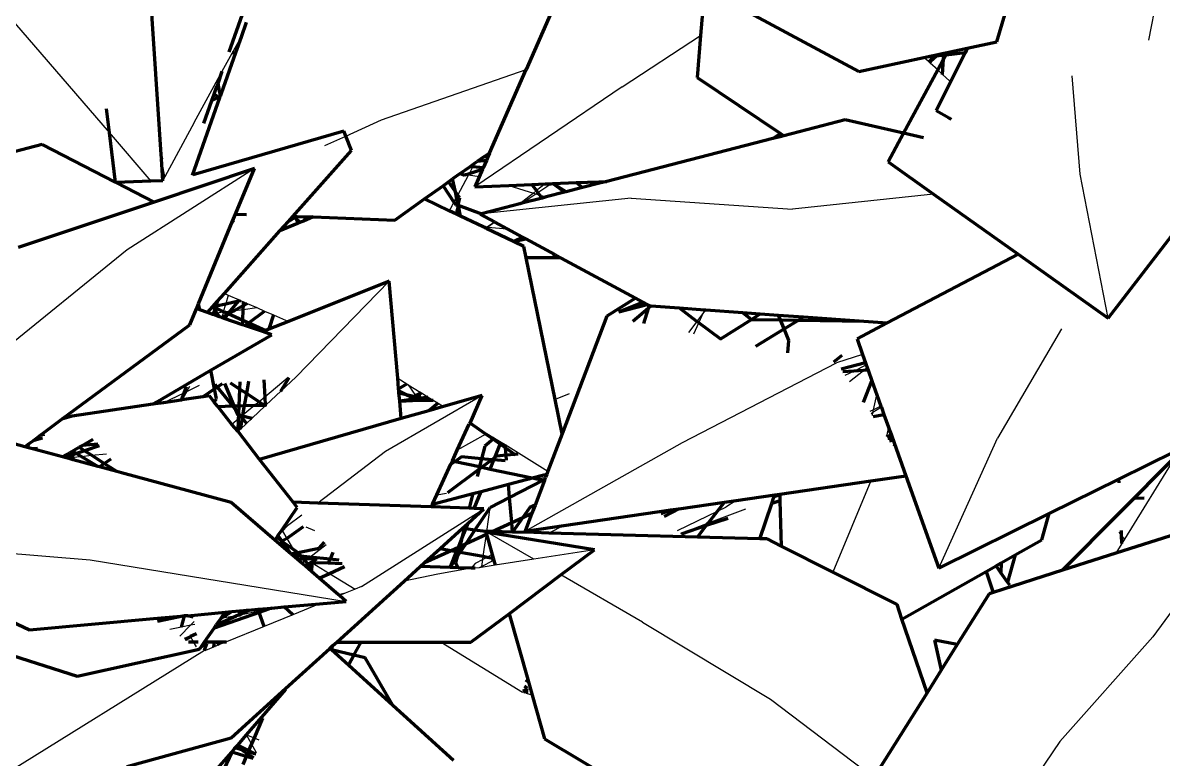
# Model space of a CAD drawing. Header units: millimetres. Extents: x 4307 to 31003, y 2809 to 20009.
# Drawn here: x 7427.5 to 7491.4, y 8134.5 to 8175.8 of the extents above; entities that cross this region are included whole.
import ezdxf

# ---------------------------------------------------------------- set-up
doc = ezdxf.new("R2010")
doc.units = ezdxf.units.MM
doc.layers.add('ProfileEdges', color=7, linetype='Continuous')

msp = doc.modelspace()

# ---------------------------------------------------------------- linework, layer by layer
for p, q in [((7490.594, 8174.83), (7491.427, 8179.24)), ((7427.013, 8175.791), (7432.306, 8169.653)), ((7439.212, 8174.104), (7439.701, 8174.995)), ((7461.069, 8172.21), (7465.463, 8175.087)), ((7438.653, 8173.084), (7439.212, 8174.104)), ((7478.215, 8173.646), (7477.981, 8173.859)), ((7478.382, 8173.843), (7478.215, 8173.646)), ((7478.286, 8173.581), (7478.215, 8173.646)), ((7478.337, 8173.534), (7478.286, 8173.581)), ((7478.352, 8173.64), (7478.337, 8173.534)), ((7478.75, 8173.158), (7478.337, 8173.534)), ((7478.382, 8173.843), (7478.352, 8173.64)), ((7478.488, 8173.968), (7478.382, 8173.843)), ((7478.397, 8173.948), (7478.382, 8173.843)), ((7437.074, 8170.206), (7438.653, 8173.084)), ((7447.571, 8170.363), (7455.682, 8173.175)), ((7479.028, 8172.904), (7478.75, 8173.158)), ((7479.421, 8172.545), (7479.028, 8172.904)), ((7486.729, 8167.321), (7486.289, 8172.827)), ((7438.494, 8171.992), (7438.354, 8172.242)), ((7461.069, 8172.21), (7452.81, 8166.608)), ((7438.582, 8171.834), (7438.494, 8171.992)), ((7437.074, 8170.206), (7435.432, 8167.161)), ((7445.577, 8169.456), (7447.571, 8170.363)), ((7432.306, 8169.653), (7434.653, 8166.931)), ((7444.4, 8168.921), (7445.577, 8169.456)), ((7440.459, 8167.639), (7433.325, 8163.079)), ((7435.432, 8167.161), (7435.237, 8168.178)), ((7452.502, 8167.353), (7452.701, 8167.722)), ((7452.701, 8167.722), (7452.825, 8167.952)), ((7435.432, 8167.161), (7435.316, 8166.947)), ((7451.851, 8166.146), (7452.455, 8167.266)), ((7452.455, 8167.266), (7452.308, 8167.291)), ((7452.455, 8167.266), (7452.502, 8167.353)), ((7453.053, 8167.163), (7452.455, 8167.266)), ((7488.298, 8159.25), (7486.729, 8167.321)), ((7454.705, 8166.686), (7456.096, 8166.259)), ((7456.268, 8166.395), (7456.096, 8166.259)), ((7456.744, 8166.77), (7456.268, 8166.395)), ((7456.343, 8166.295), (7457.066, 8166.784)), ((7451.515, 8165.523), (7451.636, 8165.746)), ((7451.636, 8165.746), (7451.784, 8166.021)), ((7451.784, 8166.021), (7451.851, 8166.146)), ((7461.574, 8165.978), (7453.174, 8165.104)), ((7455.499, 8165.787), (7455.322, 8165.657)), ((7455.447, 8165.689), (7456.229, 8166.218)), ((7456.096, 8166.259), (7455.499, 8165.787)), ((7456.096, 8166.259), (7456.229, 8166.218)), ((7456.229, 8166.218), (7456.343, 8166.295)), ((7456.229, 8166.218), (7456.452, 8166.15)), ((7456.452, 8166.15), (7456.81, 8166.04)), ((7461.574, 8165.978), (7470.617, 8165.351)), ((7478.512, 8166.202), (7470.617, 8165.351)), ((7451.515, 8165.523), (7451.368, 8165.272)), ((7442.861, 8164.547), (7442.706, 8164.874)), ((7453.462, 8164.346), (7453.907, 8164.647)), ((7453.931, 8164.634), (7453.533, 8164.341)), ((7453.275, 8164.361), (7453.462, 8164.346)), ((7453.397, 8164.302), (7453.462, 8164.346)), ((7453.533, 8164.341), (7453.448, 8164.278)), ((7453.462, 8164.346), (7453.533, 8164.341)), ((7453.533, 8164.341), (7454.628, 8164.257)), ((7433.325, 8163.079), (7426.003, 8157.146)), ((7448.003, 8161.314), (7442.786, 8155.953)), ((7438.768, 8160.632), (7438.986, 8160.537)), ((7438.723, 8159.602), (7438.852, 8160.06)), ((7438.986, 8160.537), (7438.852, 8160.06)), ((7438.986, 8160.537), (7439.601, 8160.269)), ((7439.601, 8160.269), (7439.672, 8160.238)), ((7439.672, 8160.238), (7439.845, 8160.162)), ((7439.845, 8160.162), (7440.05, 8160.073)), ((7440.05, 8160.073), (7440.587, 8159.838)), ((7437.972, 8159.507), (7438.155, 8159.53)), ((7438.155, 8159.53), (7438.27, 8159.545)), ((7438.27, 8159.545), (7438.343, 8159.554)), ((7438.343, 8159.554), (7438.723, 8159.602)), ((7438.723, 8159.602), (7438.632, 8159.28)), ((7438.771, 8159.608), (7439.101, 8159.65)), ((7439.101, 8159.65), (7439.35, 8159.681)), ((7439.35, 8159.681), (7439.827, 8159.742)), ((7439.827, 8159.742), (7440.587, 8159.838)), ((7440.587, 8159.838), (7441.021, 8159.649)), ((7441.021, 8159.649), (7441.514, 8159.434)), ((7441.514, 8159.434), (7442.362, 8159.063)), ((7465.633, 8159.559), (7465.258, 8159.068)), ((7465.364, 8158.989), (7465.633, 8159.559)), ((7465.633, 8159.559), (7465.706, 8159.714)), ((7465.749, 8159.711), (7465.633, 8159.559)), ((7465.258, 8159.068), (7464.777, 8158.437)), ((7465.075, 8158.376), (7465.364, 8158.989)), ((7485.688, 8158.656), (7482.095, 8152.523)), ((7474.544, 8157.206), (7473.086, 8156.753)), ((7464.444, 8152.288), (7473.086, 8156.753)), ((7473.568, 8156.044), (7474.049, 8156.281)), ((7473.806, 8155.692), (7474.596, 8156.322)), ((7474.049, 8156.281), (7474.75, 8156.628)), ((7474.596, 8156.322), (7474.801, 8156.485)), ((7442.342, 8155.913), (7441.035, 8154.826)), ((7442.786, 8155.953), (7441.933, 8155.151)), ((7448.483, 8155.882), (7448.998, 8155.563)), ((7448.998, 8155.563), (7449.078, 8155.513)), ((7449.078, 8155.513), (7449.486, 8154.916)), ((7449.078, 8155.513), (7449.75, 8155.099)), ((7436.492, 8155.053), (7435.356, 8154.511)), ((7436.646, 8155.127), (7436.383, 8154.662)), ((7436.646, 8155.127), (7436.492, 8155.053)), ((7437.359, 8155.467), (7436.646, 8155.127)), ((7436.811, 8155.418), (7436.646, 8155.127)), ((7441.933, 8155.151), (7441.115, 8154.381)), ((7453.224, 8154.92), (7447.796, 8151.771)), ((7449.486, 8154.916), (7449.603, 8154.743)), ((7449.75, 8155.099), (7449.822, 8155.054)), ((7449.822, 8155.054), (7450.189, 8154.827)), ((7458.09, 8155.006), (7457.307, 8154.692)), ((7475.159, 8154.115), (7475.349, 8154.946)), ((7440.478, 8154.363), (7439.808, 8153.805)), ((7441.064, 8154.334), (7440.333, 8153.646)), ((7440.716, 8154.561), (7440.478, 8154.363)), ((7441.035, 8154.826), (7440.716, 8154.561)), ((7441.115, 8154.381), (7441.064, 8154.334)), ((7449.603, 8154.743), (7449.661, 8154.659)), ((7450.189, 8154.827), (7450.471, 8154.653)), ((7450.471, 8154.653), (7450.755, 8154.477)), ((7450.755, 8154.477), (7451.05, 8154.295)), ((7475.594, 8154.259), (7475.123, 8153.957)), ((7475.571, 8154.322), (7475.159, 8154.115)), ((7439.567, 8153.605), (7439.191, 8153.292)), ((7439.709, 8153.722), (7439.567, 8153.605)), ((7439.763, 8153.768), (7439.709, 8153.722)), ((7440.333, 8153.646), (7440.012, 8153.344)), ((7475.159, 8154.115), (7474.947, 8154.008)), ((7475.123, 8153.957), (7475.025, 8153.894)), ((7475.088, 8153.801), (7475.123, 8153.957)), ((7475.123, 8153.957), (7475.159, 8154.115)), ((7439.672, 8153.024), (7439.537, 8152.897)), ((7440.012, 8153.344), (7439.672, 8153.024)), ((7452.522, 8153.385), (7452.552, 8153.367)), ((7452.552, 8153.367), (7453.487, 8152.789)), ((7475.992, 8153.141), (7475.874, 8152.642)), ((7475.874, 8152.642), (7476.031, 8153.032)), ((7439.537, 8152.897), (7439.516, 8152.878)), ((7453.424, 8152.753), (7451.822, 8151.855)), ((7453.487, 8152.789), (7453.424, 8152.753)), ((7453.487, 8152.789), (7453.907, 8152.529)), ((7453.907, 8152.529), (7454.278, 8152.3)), ((7454.278, 8152.3), (7454.505, 8152.16)), ((7475.945, 8152.536), (7476.073, 8152.56)), ((7476.073, 8152.56), (7476.191, 8152.583)), ((7478.806, 8145.24), (7482.095, 8152.523)), ((7430.133, 8151.718), (7430.126, 8151.536)), ((7431.322, 8151.563), (7432.153, 8151.649)), ((7447.796, 8151.771), (7443.998, 8148.885)), ((7454.505, 8152.16), (7456.906, 8150.676)), ((7455.631, 8147.314), (7464.444, 8152.288)), ((7476.304, 8152.264), (7476.258, 8152.074)), ((7429.898, 8151.415), (7430.123, 8151.438)), ((7430.123, 8151.438), (7430.12, 8151.355)), ((7430.126, 8151.536), (7430.123, 8151.438)), ((7430.123, 8151.438), (7430.253, 8151.452)), ((7430.253, 8151.452), (7430.738, 8151.502)), ((7430.738, 8151.502), (7431.322, 8151.563)), ((7492.075, 8151.503), (7489.229, 8146.864)), ((7433.006, 8150.574), (7433.05, 8150.663)), ((7455.851, 8150.237), (7456.181, 8150.265)), ((7456.181, 8150.265), (7456.769, 8150.315)), ((7475.008, 8150.123), (7472.871, 8145.017)), ((7450.672, 8149.338), (7451.215, 8149.433)), ((7469.901, 8149.285), (7469.556, 8149.153)), ((7446.448, 8144.2), (7453.319, 8148.566)), ((7453.474, 8147.299), (7453.666, 8148.64)), ((7467.973, 8148.55), (7465.88, 8147.752)), ((7466.404, 8148.43), (7466.881, 8148.662)), ((7467.449, 8149.027), (7466.881, 8148.662)), ((7443.104, 8148.206), (7442.312, 8147.604)), ((7464.172, 8147.342), (7466.404, 8148.43)), ((7495.626, 8147.967), (7490.805, 8141.38)), ((7441.773, 8147.061), (7442.021, 8147.306)), ((7441.984, 8147.367), (7442.021, 8147.306)), ((7442.021, 8147.306), (7442.312, 8147.604)), ((7442.021, 8147.306), (7442.272, 8146.893)), ((7443.332, 8147.553), (7443.819, 8147.35)), ((7456.117, 8145.734), (7453.513, 8147.244)), ((7456.533, 8147.445), (7456.117, 8147.227)), ((7457.804, 8147.629), (7456.951, 8147.205)), ((7465.88, 8147.752), (7464.341, 8147.165)), ((7489.058, 8147.092), (7488.931, 8147.262)), ((7417.037, 8146.873), (7431.25, 8145.711)), ((7442.272, 8146.893), (7442.632, 8146.301)), ((7443.559, 8145.858), (7444.471, 8146.568)), ((7453.277, 8145.9), (7453.462, 8147.141)), ((7489.08, 8146.623), (7488.743, 8146.072)), ((7489.229, 8146.864), (7489.058, 8147.092)), ((7489.229, 8146.864), (7489.08, 8146.623)), ((7442.632, 8146.301), (7442.758, 8146.094)), ((7442.758, 8146.094), (7442.855, 8145.934)), ((7442.855, 8145.934), (7442.98, 8145.728)), ((7453.251, 8145.724), (7453.277, 8145.9)), ((7453.785, 8146.004), (7453.506, 8145.858)), ((7459.508, 8146.257), (7456.117, 8145.734)), ((7431.25, 8145.711), (7445.595, 8143.377)), ((7442.98, 8145.728), (7443.112, 8145.511)), ((7443.112, 8145.511), (7443.281, 8145.642)), ((7443.281, 8145.642), (7443.414, 8145.745)), ((7443.414, 8145.745), (7443.559, 8145.858)), ((7443.684, 8145.538), (7444.66, 8144.938)), ((7452.817, 8145.496), (7452.603, 8145.235)), ((7453.251, 8145.724), (7452.817, 8145.496)), ((7453.045, 8145.26), (7452.829, 8145.227)), ((7453.956, 8145.401), (7453.045, 8145.26)), ((7453.193, 8145.334), (7453.045, 8145.26)), ((7453.193, 8145.334), (7453.251, 8145.724)), ((7453.782, 8145.627), (7453.193, 8145.334)), ((7453.506, 8145.858), (7453.251, 8145.724)), ((7453.878, 8145.675), (7453.782, 8145.627)), ((7456.117, 8145.734), (7453.956, 8145.401)), ((7444.66, 8144.938), (7446.095, 8144.056)), ((7450.739, 8144.905), (7448.844, 8144.512)), ((7452.603, 8145.235), (7450.739, 8144.905)), ((7462.201, 8142.205), (7457.633, 8144.855)), ((7446.095, 8144.056), (7445.538, 8143.828)), ((7446.448, 8144.2), (7446.095, 8144.056)), ((7445.538, 8143.828), (7445.162, 8143.75)), ((7445.538, 8143.828), (7445.222, 8143.698)), ((7439.619, 8142.646), (7439.862, 8142.862)), ((7440.701, 8142.826), (7439.919, 8142.664)), ((7441.242, 8142.938), (7440.701, 8142.826)), ((7444.109, 8143.244), (7442.604, 8142.628)), ((7436.875, 8142.034), (7437.075, 8142.239)), ((7437.107, 8142.082), (7436.875, 8142.034)), ((7439.438, 8142.564), (7438.568, 8142.421)), ((7439.919, 8142.664), (7439.624, 8142.603)), ((7442.604, 8142.628), (7440.996, 8141.971)), ((7462.201, 8142.205), (7469.377, 8137.891)), ((7436.367, 8141.928), (7435.712, 8141.793)), ((7436.28, 8141.424), (7436.875, 8142.034)), ((7436.875, 8142.034), (7436.367, 8141.928)), ((7440.996, 8141.971), (7438.884, 8141.108)), ((7437.041, 8141.111), (7436.87, 8141.413)), ((7437.205, 8140.823), (7437.041, 8141.111)), ((7437.384, 8140.706), (7437.782, 8141.02)), ((7438.165, 8140.814), (7437.713, 8140.629)), ((7437.782, 8141.02), (7437.883, 8141.109)), ((7438.504, 8140.953), (7438.165, 8140.814)), ((7438.884, 8141.108), (7438.504, 8140.953)), ((7450.925, 8141.087), (7455.474, 8138.292)), ((7485.595, 8135.516), (7490.805, 8141.38)), ((7425.97, 8133.391), (7437.65, 8140.631)), ((7437.306, 8140.643), (7437.283, 8140.684)), ((7437.355, 8140.642), (7437.384, 8140.706)), ((7437.65, 8140.631), (7437.713, 8140.629)), ((7455.644, 8138.256), (7455.474, 8138.292)), ((7455.697, 8138.219), (7455.644, 8138.256)), ((7456.026, 8138.112), (7455.697, 8138.219)), ((7469.377, 8137.891), (7475.18, 8133.501)), ((7440.012, 8135.893), (7440.433, 8135.727)), ((7440.29, 8135.391), (7440.012, 8135.893)), ((7440.433, 8135.727), (7440.697, 8135.622)), ((7439.345, 8135.122), (7439.842, 8134.975)), ((7440.572, 8134.881), (7440.29, 8135.391)), ((7485.595, 8135.516), (7480.952, 8128.672)), ((7439.842, 8134.975), (7440.083, 8134.904)), ((7440.083, 8134.904), (7440.513, 8134.777))]:
    msp.add_line(p, q)
at = {"layer": 'ProfileEdges', "lineweight": 211}
for p, q in [((7435.221, 8168.414), (7434.48, 8179.589)), ((7482.074, 8174.737), (7483.305, 8178.906)), ((7439.042, 8174.183), (7440.364, 8177.912)), ((7457.625, 8177.62), (7455.682, 8173.175)), ((7465.676, 8177.721), (7465.463, 8175.087)), ((7465.676, 8177.721), (7474.338, 8173.077)), ((7439.99, 8175.81), (7439.701, 8174.995)), ((7439.701, 8174.995), (7439.391, 8174.119)), ((7465.463, 8175.087), (7465.273, 8172.731)), ((7480.412, 8174.381), (7482.074, 8174.737)), ((7439.391, 8174.119), (7438.582, 8171.834)), ((7439.391, 8174.119), (7439.212, 8174.104)), ((7478.488, 8173.968), (7479.098, 8174.099)), ((7480.282, 8174.119), (7478.663, 8170.877)), ((7479.091, 8173.98), (7479.098, 8174.099)), ((7479.098, 8174.099), (7479.276, 8174.137)), ((7479.276, 8174.137), (7479.198, 8173.993)), ((7480.282, 8174.119), (7479.198, 8173.993)), ((7479.276, 8174.137), (7480.412, 8174.381)), ((7480.412, 8174.381), (7480.282, 8174.119)), ((7474.338, 8173.077), (7477.981, 8173.859)), ((7477.981, 8173.859), (7478.397, 8173.948)), ((7478.352, 8173.64), (7478.286, 8173.581)), ((7478.68, 8173.932), (7478.352, 8173.64)), ((7478.397, 8173.948), (7478.488, 8173.968)), ((7479.091, 8173.98), (7478.68, 8173.932)), ((7479.079, 8173.77), (7478.75, 8173.158)), ((7479.028, 8172.904), (7479.079, 8173.77)), ((7479.198, 8173.993), (7479.079, 8173.77)), ((7479.079, 8173.77), (7479.091, 8173.98)), ((7479.198, 8173.993), (7479.091, 8173.98)), ((7438.413, 8172.406), (7438.653, 8173.084)), ((7453.633, 8168.49), (7455.682, 8173.175)), ((7478.75, 8173.158), (7476.842, 8169.61)), ((7438.2, 8171.805), (7438.354, 8172.242)), ((7438.354, 8172.242), (7438.413, 8172.406)), ((7438.494, 8171.992), (7438.413, 8172.406)), ((7465.273, 8172.731), (7469.933, 8169.59)), ((7438.499, 8171.601), (7436.959, 8167.252)), ((7438.07, 8171.439), (7438.2, 8171.805)), ((7438.446, 8171.637), (7438.07, 8171.439)), ((7438.446, 8171.637), (7438.2, 8171.805)), ((7438.527, 8171.679), (7438.446, 8171.637)), ((7438.499, 8171.601), (7438.446, 8171.637)), ((7438.545, 8171.731), (7438.494, 8171.992)), ((7438.527, 8171.679), (7438.499, 8171.601)), ((7438.545, 8171.731), (7438.527, 8171.679)), ((7438.582, 8171.834), (7438.545, 8171.731)), ((7432.143, 8170.992), (7432.306, 8169.653)), ((7437.62, 8170.171), (7438.07, 8171.439)), ((7478.663, 8170.877), (7479.399, 8170.467)), ((7473.57, 8170.355), (7470.126, 8169.469)), ((7476.842, 8169.61), (7473.57, 8170.355)), ((7479.399, 8170.467), (7479.336, 8170.373)), ((7479.399, 8170.467), (7479.508, 8170.405)), ((7432.306, 8169.653), (7432.643, 8166.878)), ((7445.47, 8169.73), (7437.021, 8167.275)), ((7445.577, 8169.456), (7445.47, 8169.73)), ((7469.505, 8169.308), (7469.933, 8169.59)), ((7469.917, 8169.415), (7469.933, 8169.59)), ((7469.933, 8169.59), (7470.126, 8169.469)), ((7476.842, 8169.61), (7475.978, 8168.002)), ((7477.964, 8169.354), (7476.842, 8169.61)), ((7428.551, 8168.98), (7425.17, 8168.104)), ((7432.643, 8166.878), (7428.551, 8168.98)), ((7445.89, 8168.652), (7445.577, 8169.456)), ((7469.505, 8169.308), (7460.201, 8166.913)), ((7469.917, 8169.415), (7469.505, 8169.308)), ((7470.126, 8169.469), (7469.917, 8169.415)), ((7435.254, 8168.222), (7435.221, 8168.414)), ((7442.604, 8164.952), (7445.89, 8168.652)), ((7453.297, 8168.272), (7453.252, 8168.257)), ((7453.633, 8168.49), (7453.297, 8168.272)), ((7453.577, 8168.362), (7453.297, 8168.272)), ((7453.577, 8168.362), (7453.459, 8168.091)), ((7453.633, 8168.49), (7453.577, 8168.362)), ((7440.459, 8167.639), (7434.826, 8165.757)), ((7435.254, 8168.222), (7435.237, 8168.178)), ((7435.316, 8166.947), (7435.237, 8168.178)), ((7439.401, 8165.085), (7440.459, 8167.639)), ((7451.979, 8167.347), (7452.525, 8167.738)), ((7452.525, 8167.738), (7452.825, 8167.952)), ((7452.701, 8167.722), (7452.525, 8167.738)), ((7453.275, 8167.672), (7452.701, 8167.722)), ((7452.825, 8167.952), (7452.941, 8168.035)), ((7453.252, 8168.257), (7452.941, 8168.035)), ((7453.459, 8168.091), (7452.941, 8168.035)), ((7453.275, 8167.672), (7453.239, 8167.59)), ((7453.459, 8168.091), (7453.275, 8167.672)), ((7475.978, 8168.002), (7478.512, 8166.202)), ((7451.33, 8166.884), (7451.563, 8167.051)), ((7451.979, 8167.347), (7451.563, 8167.051)), ((7451.716, 8166.336), (7451.563, 8167.051)), ((7451.979, 8167.347), (7452.221, 8167.263)), ((7452.221, 8167.263), (7452.308, 8167.291)), ((7452.308, 8167.291), (7452.502, 8167.353)), ((7452.502, 8167.353), (7453.239, 8167.59)), ((7453.053, 8167.163), (7452.81, 8166.608)), ((7453.239, 8167.59), (7453.053, 8167.163)), ((7432.713, 8166.842), (7432.643, 8166.878)), ((7434.653, 8166.931), (7432.713, 8166.842)), ((7434.826, 8165.757), (7432.713, 8166.842)), ((7435.316, 8166.947), (7434.653, 8166.931)), ((7449.993, 8165.929), (7451.026, 8166.667)), ((7451.026, 8166.667), (7451.33, 8166.884)), ((7451.026, 8166.667), (7451.636, 8165.746)), ((7451.716, 8166.336), (7451.33, 8166.884)), ((7452.81, 8166.608), (7454.705, 8166.686)), ((7454.705, 8166.686), (7456.009, 8166.74)), ((7456.009, 8166.74), (7456.744, 8166.77)), ((7456.268, 8166.395), (7456.009, 8166.74)), ((7456.343, 8166.295), (7456.268, 8166.395)), ((7456.744, 8166.77), (7457.066, 8166.784)), ((7457.066, 8166.784), (7457.187, 8166.789)), ((7457.187, 8166.789), (7458.479, 8166.842)), ((7457.928, 8166.328), (7457.187, 8166.789)), ((7457.838, 8166.305), (7457.187, 8166.789)), ((7458.839, 8166.562), (7457.928, 8166.328)), ((7458.479, 8166.842), (7459.754, 8166.895)), ((7458.479, 8166.842), (7458.839, 8166.562)), ((7459.801, 8166.81), (7458.839, 8166.562)), ((7459.754, 8166.895), (7460.201, 8166.913)), ((7459.754, 8166.895), (7459.801, 8166.81)), ((7460.201, 8166.913), (7459.801, 8166.81)), ((7434.826, 8165.757), (7427.205, 8163.211)), ((7448.33, 8164.741), (7449.993, 8165.929)), ((7451.368, 8165.272), (7449.993, 8165.929)), ((7451.636, 8165.746), (7451.738, 8165.592)), ((7451.851, 8166.146), (7451.716, 8166.336)), ((7451.784, 8166.021), (7451.716, 8166.336)), ((7451.878, 8165.585), (7451.784, 8166.021)), ((7451.96, 8165.991), (7451.851, 8166.146)), ((7451.878, 8165.585), (7451.96, 8165.991)), ((7456.579, 8165.981), (7455.447, 8165.689)), ((7456.452, 8166.15), (7456.343, 8166.295)), ((7456.579, 8165.981), (7456.452, 8166.15)), ((7456.81, 8166.04), (7456.579, 8165.981)), ((7457.838, 8166.305), (7456.81, 8166.04)), ((7457.928, 8166.328), (7457.838, 8166.305)), ((7478.512, 8166.202), (7483.258, 8162.831)), ((7439.231, 8164.675), (7439.401, 8165.085)), ((7439.401, 8165.085), (7440.011, 8165.062)), ((7451.775, 8165.077), (7451.368, 8165.272)), ((7451.738, 8165.592), (7451.878, 8165.585)), ((7451.775, 8165.077), (7451.887, 8165.541)), ((7452.01, 8164.965), (7451.775, 8165.077)), ((7451.878, 8165.585), (7453.174, 8165.104)), ((7451.887, 8165.541), (7451.878, 8165.585)), ((7452.01, 8164.965), (7451.887, 8165.541)), ((7453.174, 8165.104), (7453.099, 8165.085)), ((7453.099, 8165.085), (7453.907, 8164.647)), ((7455.322, 8165.657), (7453.174, 8165.104)), ((7455.447, 8165.689), (7455.322, 8165.657)), ((7437.319, 8160.059), (7439.231, 8164.675)), ((7439.231, 8164.675), (7439.306, 8164.631)), ((7441.881, 8164.137), (7442.354, 8164.67)), ((7442.861, 8164.547), (7441.881, 8164.137)), ((7442.354, 8164.67), (7442.604, 8164.952)), ((7442.706, 8164.874), (7442.354, 8164.67)), ((7442.604, 8164.952), (7442.841, 8164.953)), ((7442.706, 8164.874), (7442.604, 8164.952)), ((7442.841, 8164.953), (7442.706, 8164.874)), ((7443.037, 8164.62), (7442.706, 8164.874)), ((7442.841, 8164.953), (7443.368, 8164.932)), ((7443.037, 8164.62), (7442.861, 8164.547)), ((7443.21, 8164.692), (7443.037, 8164.62)), ((7443.368, 8164.932), (7443.21, 8164.692)), ((7443.75, 8164.918), (7443.21, 8164.692)), ((7443.368, 8164.932), (7443.75, 8164.918)), ((7443.75, 8164.918), (7448.33, 8164.741)), ((7453.275, 8164.361), (7452.01, 8164.965)), ((7453.907, 8164.647), (7453.931, 8164.634)), ((7453.931, 8164.634), (7454.628, 8164.257)), ((7488.298, 8159.25), (7492.379, 8164.533)), ((7438.768, 8160.632), (7441.881, 8164.137)), ((7453.397, 8164.302), (7453.275, 8164.361)), ((7453.448, 8164.278), (7453.397, 8164.302)), ((7454.98, 8163.546), (7453.448, 8164.278)), ((7454.628, 8164.257), (7455.483, 8163.794)), ((7454.98, 8163.546), (7455.483, 8163.794)), ((7454.98, 8163.546), (7455.667, 8163.694)), ((7455.555, 8163.271), (7454.98, 8163.546)), ((7455.483, 8163.794), (7455.667, 8163.694)), ((7455.688, 8162.623), (7455.555, 8163.271)), ((7455.667, 8163.694), (7457.3, 8162.81)), ((7457.214, 8162.62), (7455.688, 8162.623)), ((7457.307, 8154.692), (7455.688, 8162.623)), ((7457.214, 8162.62), (7457.3, 8162.81)), ((7457.652, 8162.619), (7457.214, 8162.62)), ((7457.3, 8162.81), (7457.652, 8162.619)), ((7457.652, 8162.619), (7461.809, 8160.369)), ((7483.258, 8162.831), (7475.925, 8158.982)), ((7483.258, 8162.831), (7488.298, 8159.25)), ((7448.003, 8161.314), (7442.362, 8159.063)), ((7448.483, 8155.882), (7448.003, 8161.314)), ((7438.374, 8160.188), (7438.768, 8160.632)), ((7437.2, 8159.773), (7437.319, 8160.059)), ((7437.384, 8159.709), (7437.319, 8160.059)), ((7438.12, 8159.902), (7438.374, 8160.188)), ((7438.354, 8160.064), (7438.309, 8159.943)), ((7438.309, 8159.943), (7438.852, 8160.06)), ((7438.374, 8160.188), (7438.354, 8160.064)), ((7438.852, 8160.06), (7439.556, 8160.213)), ((7439.556, 8160.213), (7439.101, 8159.65)), ((7439.601, 8160.269), (7439.556, 8160.213)), ((7439.556, 8160.213), (7439.672, 8160.238)), ((7439.836, 8159.954), (7439.845, 8160.162)), ((7440.05, 8160.073), (7439.836, 8159.954)), ((7461.809, 8160.369), (7460.199, 8159.364)), ((7460.877, 8159.598), (7462.23, 8160.141)), ((7460.877, 8159.598), (7462.459, 8160.017)), ((7461.809, 8160.369), (7462.23, 8160.141)), ((7462.23, 8160.141), (7462.459, 8160.017)), ((7462.459, 8160.017), (7462.572, 8159.956)), ((7436.828, 8158.875), (7437.2, 8159.773)), ((7437.384, 8159.709), (7437.2, 8159.773)), ((7437.816, 8159.561), (7437.384, 8159.709)), ((7437.816, 8159.561), (7438.12, 8159.902)), ((7437.972, 8159.507), (7437.816, 8159.561)), ((7438.127, 8159.454), (7437.972, 8159.507)), ((7438.12, 8159.902), (7438.309, 8159.943)), ((7438.12, 8159.902), (7438.269, 8159.835)), ((7438.23, 8159.731), (7438.12, 8159.902)), ((7438.155, 8159.53), (7438.127, 8159.454)), ((7438.249, 8159.412), (7438.127, 8159.454)), ((7438.23, 8159.731), (7438.155, 8159.53)), ((7438.269, 8159.835), (7438.23, 8159.731)), ((7438.286, 8159.643), (7438.23, 8159.731)), ((7438.27, 8159.545), (7438.249, 8159.412)), ((7438.488, 8159.33), (7438.249, 8159.412)), ((7438.309, 8159.943), (7438.269, 8159.835)), ((7438.269, 8159.835), (7438.314, 8159.815)), ((7438.286, 8159.643), (7438.27, 8159.545)), ((7438.314, 8159.815), (7438.286, 8159.643)), ((7438.343, 8159.554), (7438.286, 8159.643)), ((7438.309, 8159.943), (7438.314, 8159.815)), ((7438.314, 8159.815), (7438.723, 8159.602)), ((7438.488, 8159.33), (7438.343, 8159.554)), ((7438.632, 8159.28), (7438.488, 8159.33)), ((7438.943, 8159.454), (7438.632, 8159.28)), ((7438.723, 8159.602), (7438.771, 8159.608)), ((7438.943, 8159.454), (7438.765, 8159.234)), ((7438.771, 8159.608), (7438.988, 8159.51)), ((7438.988, 8159.51), (7438.943, 8159.454)), ((7439.35, 8159.681), (7438.988, 8159.51)), ((7439.101, 8159.65), (7438.988, 8159.51)), ((7438.988, 8159.51), (7439.802, 8159.142)), ((7439.836, 8159.954), (7439.35, 8159.681)), ((7439.802, 8159.142), (7439.827, 8159.742)), ((7439.827, 8159.742), (7439.836, 8159.954)), ((7440.132, 8158.993), (7441.021, 8159.649)), ((7441.514, 8159.434), (7441.269, 8158.627)), ((7460.199, 8159.364), (7457.7, 8152.771)), ((7462.524, 8159.797), (7461.66, 8159.068)), ((7462.524, 8159.797), (7462.265, 8158.946)), ((7462.572, 8159.956), (7462.524, 8159.797)), ((7462.683, 8159.931), (7462.524, 8159.797)), ((7462.572, 8159.956), (7462.608, 8159.936)), ((7462.608, 8159.936), (7462.683, 8159.931)), ((7462.683, 8159.931), (7464.257, 8159.818)), ((7465.258, 8159.068), (7464.257, 8159.818)), ((7464.257, 8159.818), (7465.706, 8159.714)), ((7465.706, 8159.714), (7465.749, 8159.711)), ((7465.749, 8159.711), (7467.835, 8159.562)), ((7467.835, 8159.562), (7468.324, 8159.181)), ((7467.835, 8159.562), (7468.796, 8159.493)), ((7468.324, 8159.181), (7468.796, 8159.493)), ((7468.796, 8159.493), (7469.835, 8159.418)), ((7469.94, 8159.154), (7469.835, 8159.418)), ((7469.835, 8159.418), (7471.238, 8159.318)), ((7429.666, 8153.579), (7436.828, 8158.875)), ((7438.765, 8159.234), (7438.632, 8159.28)), ((7439.791, 8158.881), (7438.765, 8159.234)), ((7439.791, 8158.881), (7439.802, 8159.142)), ((7439.92, 8158.837), (7439.791, 8158.881)), ((7439.802, 8159.142), (7440.132, 8158.993)), ((7439.92, 8158.837), (7440.132, 8158.993)), ((7440.927, 8158.491), (7439.92, 8158.837)), ((7440.132, 8158.993), (7441.095, 8158.558)), ((7442.362, 8159.063), (7441.269, 8158.627)), ((7465.364, 8158.989), (7465.258, 8159.068)), ((7466.591, 8158.069), (7465.364, 8158.989)), ((7466.564, 8158.075), (7468.324, 8159.181)), ((7468.324, 8159.181), (7469.94, 8159.154)), ((7469.94, 8159.154), (7470.944, 8159.137)), ((7470.144, 8158.645), (7469.94, 8159.154)), ((7470.144, 8158.645), (7470.944, 8159.137)), ((7470.944, 8159.137), (7471.238, 8159.318)), ((7470.944, 8159.137), (7474.606, 8159.076)), ((7471.238, 8159.318), (7474.606, 8159.076)), ((7475.925, 8158.982), (7474.229, 8158.092)), ((7474.606, 8159.076), (7475.925, 8158.982)), ((7438.019, 8156.331), (7441.42, 8158.321)), ((7441.095, 8158.558), (7440.927, 8158.491)), ((7441.42, 8158.321), (7440.927, 8158.491)), ((7441.269, 8158.627), (7441.095, 8158.558)), ((7468.558, 8157.671), (7470.144, 8158.645)), ((7470.405, 8157.991), (7470.144, 8158.645)), ((7474.229, 8158.092), (7474.544, 8157.206)), ((7470.345, 8157.309), (7470.405, 8157.991)), ((7473.377, 8157.159), (7472.91, 8156.789)), ((7474.544, 8157.206), (7474.706, 8156.751)), ((7434.957, 8154.54), (7438.019, 8156.331)), ((7438.216, 8155.282), (7438.019, 8156.331)), ((7474.706, 8156.751), (7473.338, 8156.383)), ((7474.049, 8156.281), (7473.437, 8156.237)), ((7474.596, 8156.322), (7474.049, 8156.281)), ((7474.853, 8156.34), (7474.596, 8156.322)), ((7474.706, 8156.751), (7474.75, 8156.628)), ((7474.75, 8156.628), (7474.801, 8156.485)), ((7474.801, 8156.485), (7474.853, 8156.34)), ((7474.853, 8156.34), (7475.067, 8155.739)), ((7438.243, 8155.546), (7438.371, 8155.387)), ((7438.371, 8155.387), (7438.662, 8155.584)), ((7438.773, 8155.594), (7439.303, 8154.329)), ((7439.09, 8155.622), (7439.637, 8155.265)), ((7439.637, 8155.265), (7439.655, 8155.673)), ((7440.019, 8155.016), (7440.14, 8155.716)), ((7440.977, 8155.791), (7441.035, 8154.826)), ((7441.933, 8155.151), (7442.4, 8155.919)), ((7448.536, 8155.278), (7448.483, 8155.882)), ((7448.536, 8155.278), (7448.998, 8155.563)), ((7474.585, 8154.543), (7475.067, 8155.739)), ((7475.067, 8155.739), (7475.349, 8154.946)), ((7436.492, 8155.053), (7436.344, 8154.656)), ((7436.621, 8155.401), (7436.492, 8155.053)), ((7437.555, 8154.834), (7438.216, 8155.282)), ((7437.935, 8154.89), (7437.555, 8154.834)), ((7438.205, 8154.547), (7437.935, 8154.89)), ((7438.216, 8155.282), (7438.371, 8155.387)), ((7438.321, 8154.726), (7438.216, 8155.282)), ((7438.371, 8155.387), (7439.223, 8154.326)), ((7439.598, 8154.337), (7439.637, 8155.265)), ((7439.637, 8155.265), (7440.019, 8155.016)), ((7439.902, 8154.346), (7440.019, 8155.016)), ((7440.019, 8155.016), (7440.716, 8154.561)), ((7448.546, 8155.166), (7448.536, 8155.278)), ((7448.546, 8155.166), (7448.967, 8154.974)), ((7448.554, 8155.068), (7448.546, 8155.166)), ((7448.554, 8155.068), (7448.967, 8154.974)), ((7448.596, 8154.598), (7448.554, 8155.068)), ((7448.967, 8154.974), (7449.394, 8154.878)), ((7448.967, 8154.974), (7449.506, 8154.729)), ((7449.394, 8154.878), (7449.486, 8154.916)), ((7449.486, 8154.916), (7449.733, 8155.017)), ((7449.68, 8154.754), (7449.733, 8155.017)), ((7449.733, 8155.017), (7449.75, 8155.099)), ((7449.733, 8155.017), (7449.822, 8155.054)), ((7453.224, 8154.92), (7451.05, 8154.295)), ((7452.552, 8153.367), (7453.224, 8154.92)), ((7475.349, 8154.946), (7475.571, 8154.322)), ((7434.755, 8154.422), (7430.238, 8153.757)), ((7434.755, 8154.422), (7434.957, 8154.54)), ((7434.895, 8154.443), (7434.755, 8154.422)), ((7434.895, 8154.443), (7434.957, 8154.54)), ((7435.356, 8154.511), (7434.895, 8154.443)), ((7436.344, 8154.656), (7435.356, 8154.511)), ((7436.383, 8154.662), (7436.344, 8154.656)), ((7437.555, 8154.834), (7436.383, 8154.662)), ((7438.205, 8154.547), (7438.321, 8154.726)), ((7438.397, 8154.302), (7438.205, 8154.547)), ((7438.397, 8154.302), (7439.223, 8154.326)), ((7439.191, 8153.292), (7438.397, 8154.302)), ((7439.223, 8154.326), (7439.303, 8154.329)), ((7439.223, 8154.326), (7439.392, 8154.116)), ((7439.303, 8154.329), (7439.598, 8154.337)), ((7439.303, 8154.329), (7439.392, 8154.116)), ((7439.579, 8153.884), (7439.598, 8154.337)), ((7439.598, 8154.337), (7439.902, 8154.346)), ((7439.808, 8153.805), (7439.902, 8154.346)), ((7439.902, 8154.346), (7440.478, 8154.363)), ((7440.478, 8154.363), (7440.997, 8154.378)), ((7440.716, 8154.561), (7440.997, 8154.378)), ((7440.997, 8154.378), (7441.062, 8154.38)), ((7441.035, 8154.826), (7441.062, 8154.38)), ((7441.062, 8154.38), (7441.115, 8154.381)), ((7441.062, 8154.38), (7441.064, 8154.334)), ((7449.506, 8154.729), (7448.596, 8154.598)), ((7448.596, 8154.598), (7449.661, 8154.659)), ((7448.683, 8153.615), (7448.596, 8154.598)), ((7449.603, 8154.743), (7449.506, 8154.729)), ((7449.506, 8154.729), (7449.661, 8154.659)), ((7449.68, 8154.754), (7449.603, 8154.743)), ((7449.661, 8154.659), (7449.68, 8154.754)), ((7449.661, 8154.659), (7450.471, 8154.653)), ((7450.189, 8154.827), (7449.68, 8154.754)), ((7450.755, 8154.477), (7450.221, 8154.057)), ((7451.05, 8154.295), (7450.221, 8154.057)), ((7457.7, 8152.771), (7457.307, 8154.692)), ((7475.571, 8154.322), (7475.594, 8154.259)), ((7475.594, 8154.259), (7475.737, 8153.855)), ((7428.609, 8152.798), (7429.666, 8153.579)), ((7430.238, 8153.757), (7429.666, 8153.579)), ((7439.392, 8154.116), (7439.516, 8153.82)), ((7439.392, 8154.116), (7439.579, 8153.884)), ((7439.516, 8153.82), (7439.576, 8153.808)), ((7439.537, 8152.897), (7439.567, 8153.605)), ((7439.567, 8153.605), (7439.576, 8153.808)), ((7439.576, 8153.808), (7439.579, 8153.884)), ((7439.576, 8153.808), (7439.653, 8153.791)), ((7439.579, 8153.884), (7439.653, 8153.791)), ((7439.653, 8153.791), (7439.763, 8153.768)), ((7439.653, 8153.791), (7439.709, 8153.722)), ((7439.672, 8153.024), (7439.778, 8153.636)), ((7439.709, 8153.722), (7439.778, 8153.636)), ((7439.763, 8153.768), (7439.808, 8153.805)), ((7439.778, 8153.636), (7439.763, 8153.768)), ((7439.763, 8153.768), (7440.333, 8153.646)), ((7439.778, 8153.636), (7440.012, 8153.344)), ((7448.683, 8153.615), (7440.732, 8151.33)), ((7450.221, 8154.057), (7448.683, 8153.615)), ((7475.127, 8153.743), (7475.737, 8153.855)), ((7475.737, 8153.855), (7475.992, 8153.141)), ((7427.584, 8152.04), (7423.936, 8153.027)), ((7439.537, 8152.897), (7439.191, 8153.292)), ((7451.822, 8151.855), (7452.488, 8153.312)), ((7452.552, 8153.367), (7452.488, 8153.312)), ((7453.424, 8152.753), (7452.552, 8153.367)), ((7475.992, 8153.141), (7476.031, 8153.032)), ((7476.031, 8153.032), (7476.134, 8152.743)), ((7427.832, 8152.224), (7428.043, 8152.38)), ((7428.043, 8152.38), (7428.488, 8152.709)), ((7428.569, 8152.515), (7428.043, 8152.38)), ((7428.488, 8152.709), (7428.609, 8152.798)), ((7428.488, 8152.709), (7428.683, 8152.752)), ((7428.683, 8152.752), (7428.609, 8152.798)), ((7430.816, 8152.118), (7431.411, 8152.466)), ((7440.732, 8151.33), (7439.537, 8152.897)), ((7453.832, 8152.466), (7453.364, 8152.071)), ((7453.832, 8152.466), (7453.424, 8152.753)), ((7453.907, 8152.529), (7453.832, 8152.466)), ((7454.232, 8152.185), (7453.832, 8152.466)), ((7454.232, 8152.185), (7454.278, 8152.3)), ((7457.7, 8152.771), (7456.906, 8150.676)), ((7476.134, 8152.743), (7475.945, 8152.536)), ((7476.073, 8152.56), (7476.025, 8152.418)), ((7476.055, 8152.375), (7476.246, 8152.429)), ((7476.134, 8152.743), (7476.073, 8152.56)), ((7476.134, 8152.743), (7476.191, 8152.583)), ((7476.191, 8152.583), (7476.246, 8152.429)), ((7476.246, 8152.429), (7476.304, 8152.264)), ((7427.584, 8152.04), (7427.832, 8152.224)), ((7427.709, 8152.007), (7427.584, 8152.04)), ((7427.832, 8152.224), (7427.709, 8152.007)), ((7428.019, 8151.923), (7427.709, 8152.007)), ((7428.295, 8151.942), (7428.019, 8151.923)), ((7429.704, 8151.467), (7428.019, 8151.923)), ((7429.947, 8151.609), (7430.133, 8151.718)), ((7430.133, 8151.718), (7430.165, 8151.737)), ((7430.165, 8151.737), (7430.26, 8151.793)), ((7430.165, 8151.737), (7430.217, 8151.567)), ((7430.481, 8151.658), (7430.217, 8151.567)), ((7430.26, 8151.793), (7430.632, 8152.01)), ((7430.481, 8151.658), (7430.26, 8151.793)), ((7430.933, 8151.815), (7430.481, 8151.658)), ((7430.738, 8151.502), (7430.481, 8151.658)), ((7430.632, 8152.01), (7430.816, 8152.118)), ((7430.933, 8151.815), (7430.632, 8152.01)), ((7431.673, 8152.178), (7430.816, 8152.118)), ((7431.746, 8152.097), (7430.933, 8151.815)), ((7431.322, 8151.563), (7430.933, 8151.815)), ((7451.547, 8151.253), (7451.822, 8151.855)), ((7453.364, 8152.071), (7453.187, 8151.365)), ((7453.929, 8151.441), (7454.232, 8152.185)), ((7454.52, 8151.982), (7454.232, 8152.185)), ((7454.52, 8151.982), (7454.505, 8152.16)), ((7454.556, 8151.563), (7454.52, 8151.982)), ((7455.041, 8151.615), (7454.52, 8151.982)), ((7476.304, 8152.264), (7476.966, 8150.407)), ((7488.91, 8150.222), (7492.071, 8151.789)), ((7429.704, 8151.467), (7429.947, 8151.609)), ((7429.83, 8151.433), (7429.704, 8151.467)), ((7429.947, 8151.609), (7429.83, 8151.433)), ((7429.898, 8151.415), (7429.83, 8151.433)), ((7430.126, 8151.536), (7429.898, 8151.415)), ((7430.12, 8151.355), (7429.898, 8151.415)), ((7430.298, 8151.306), (7430.12, 8151.355)), ((7430.217, 8151.567), (7430.126, 8151.536)), ((7430.217, 8151.567), (7430.253, 8151.452)), ((7430.253, 8151.452), (7430.298, 8151.306)), ((7431.667, 8150.936), (7430.298, 8151.306)), ((7431.667, 8150.936), (7430.738, 8151.502)), ((7432.039, 8151.099), (7431.322, 8151.563)), ((7431.761, 8150.911), (7432.039, 8151.099)), ((7432.039, 8151.099), (7432.419, 8151.356)), ((7432.737, 8150.647), (7432.039, 8151.099)), ((7442.616, 8148.933), (7440.732, 8151.33)), ((7450.672, 8149.338), (7451.462, 8151.066)), ((7451.462, 8151.066), (7451.547, 8151.253)), ((7451.696, 8151.222), (7451.462, 8151.066)), ((7451.547, 8151.253), (7451.696, 8151.222)), ((7452.065, 8151.468), (7451.696, 8151.222)), ((7451.696, 8151.222), (7453.078, 8150.927)), ((7453.187, 8151.365), (7452.065, 8151.468)), ((7453.187, 8151.365), (7453.078, 8150.927)), ((7453.756, 8151.313), (7453.187, 8151.365)), ((7453.756, 8151.313), (7453.202, 8150.9)), ((7453.658, 8150.776), (7453.872, 8151.302)), ((7453.929, 8151.441), (7453.756, 8151.313)), ((7453.872, 8151.302), (7453.756, 8151.313)), ((7453.872, 8151.302), (7453.929, 8151.441)), ((7454.509, 8151.243), (7453.872, 8151.302)), ((7454.016, 8151.506), (7453.929, 8151.441)), ((7454.556, 8151.563), (7454.016, 8151.506)), ((7455.041, 8151.615), (7454.556, 8151.563)), ((7454.58, 8151.283), (7454.556, 8151.563)), ((7455.219, 8151.634), (7455.041, 8151.615)), ((7455.104, 8151.571), (7455.041, 8151.615)), ((7492.075, 8151.503), (7485.743, 8145.116)), ((7431.761, 8150.911), (7431.667, 8150.936)), ((7432.737, 8150.647), (7431.761, 8150.911)), ((7433.006, 8150.574), (7432.737, 8150.647)), ((7439.152, 8148.913), (7433.006, 8150.574)), ((7453.041, 8150.78), (7451.275, 8149.466)), ((7453.041, 8150.78), (7452.942, 8150.382)), ((7453.078, 8150.927), (7453.041, 8150.78)), ((7453.202, 8150.9), (7453.041, 8150.78)), ((7453.078, 8150.927), (7453.202, 8150.9)), ((7453.202, 8150.9), (7453.658, 8150.776)), ((7453.658, 8150.776), (7456.027, 8150.298)), ((7456.027, 8150.298), (7456.672, 8150.468)), ((7456.672, 8150.468), (7456.844, 8150.513)), ((7456.794, 8150.382), (7456.672, 8150.468)), ((7456.794, 8150.382), (7456.769, 8150.315)), ((7456.844, 8150.513), (7456.794, 8150.382)), ((7456.906, 8150.676), (7456.844, 8150.513)), ((7475.008, 8150.123), (7476.966, 8150.407)), ((7476.966, 8150.407), (7478.806, 8145.24)), ((7453.156, 8149.541), (7454.694, 8149.946)), ((7454.694, 8149.946), (7455.69, 8150.209)), ((7454.759, 8149.2), (7454.694, 8149.946)), ((7456.642, 8150.166), (7454.759, 8149.2)), ((7455.69, 8150.209), (7455.851, 8150.237)), ((7455.851, 8150.237), (7456.027, 8150.298)), ((7456.027, 8150.298), (7456.181, 8150.265)), ((7456.181, 8150.265), (7456.642, 8150.166)), ((7456.707, 8150.153), (7456.183, 8148.769)), ((7456.707, 8150.153), (7456.642, 8150.166)), ((7456.707, 8150.153), (7456.769, 8150.315)), ((7469.898, 8149.382), (7475.008, 8150.123)), ((7484.999, 8148.294), (7488.91, 8150.222)), ((7488.919, 8150.016), (7488.91, 8150.222)), ((7450.437, 8148.825), (7452.702, 8149.422)), ((7450.437, 8148.825), (7450.672, 8149.338)), ((7452.702, 8149.422), (7452.495, 8148.594)), ((7452.702, 8149.422), (7453.156, 8149.541)), ((7452.766, 8148.585), (7453.156, 8149.541)), ((7454.759, 8149.2), (7453.666, 8148.64)), ((7454.881, 8147.792), (7454.759, 8149.2)), ((7467.449, 8149.027), (7469.621, 8149.342)), ((7469.458, 8148.867), (7469.556, 8149.153)), ((7469.556, 8149.153), (7469.621, 8149.342)), ((7469.621, 8149.342), (7469.898, 8149.382)), ((7469.898, 8149.382), (7469.901, 8149.285)), ((7469.901, 8149.285), (7469.909, 8149.019)), ((7489.846, 8149.158), (7490.321, 8149.182)), ((7441.599, 8146.81), (7439.152, 8148.913)), ((7441.984, 8147.367), (7442.855, 8148.628)), ((7443.998, 8148.885), (7442.616, 8148.933)), ((7442.855, 8148.628), (7442.616, 8148.933)), ((7450.365, 8148.667), (7443.998, 8148.885)), ((7450.365, 8148.667), (7450.437, 8148.825)), ((7452.495, 8148.594), (7450.365, 8148.667)), ((7452.431, 8147.762), (7453.319, 8148.566)), ((7452.766, 8148.585), (7452.495, 8148.594)), ((7453.319, 8148.566), (7452.766, 8148.585)), ((7452.811, 8147.36), (7453.666, 8148.64)), ((7455.897, 8148.643), (7455.5, 8148.076)), ((7456.183, 8148.769), (7455.897, 8148.643)), ((7456.183, 8148.769), (7456.009, 8148.31)), ((7457.804, 8147.629), (7463.79, 8148.497)), ((7463.25, 8148.304), (7463.79, 8148.497)), ((7463.421, 8148.126), (7464.24, 8148.562)), ((7463.79, 8148.497), (7464.24, 8148.562)), ((7464.24, 8148.562), (7466.792, 8148.932)), ((7466.404, 8148.43), (7466.792, 8148.932)), ((7466.792, 8148.932), (7467.449, 8149.027)), ((7468.78, 8146.885), (7469.458, 8148.867)), ((7469.909, 8149.019), (7469.458, 8148.867)), ((7469.909, 8149.019), (7469.986, 8146.476)), ((7454.881, 8147.792), (7455.5, 8148.076)), ((7455.5, 8148.076), (7454.927, 8147.259)), ((7455.5, 8148.076), (7456.009, 8148.31)), ((7456.009, 8148.31), (7455.631, 8147.314)), ((7466.981, 8148.027), (7465.777, 8147.618)), ((7465.88, 8147.752), (7466.404, 8148.43)), ((7478.806, 8145.24), (7484.999, 8148.294)), ((7484.58, 8146.815), (7484.999, 8148.294)), ((7441.773, 8147.061), (7441.984, 8147.367)), ((7443.189, 8147.56), (7442.272, 8146.893)), ((7450.866, 8146.344), (7452.114, 8147.475)), ((7452.211, 8147.459), (7452.058, 8146.845)), ((7452.058, 8146.845), (7452.302, 8147.444)), ((7452.114, 8147.475), (7452.245, 8147.593)), ((7452.211, 8147.459), (7452.114, 8147.475)), ((7452.245, 8147.593), (7452.211, 8147.459)), ((7452.302, 8147.444), (7452.211, 8147.459)), ((7452.245, 8147.593), (7452.431, 8147.762)), ((7452.302, 8147.444), (7452.431, 8147.762)), ((7452.811, 8147.36), (7452.302, 8147.444)), ((7452.314, 8146.615), (7452.811, 8147.36)), ((7453.416, 8147.3), (7452.811, 8147.36)), ((7453.428, 8147.258), (7453.416, 8147.3)), ((7453.474, 8147.299), (7453.416, 8147.3)), ((7453.513, 8147.244), (7453.428, 8147.258)), ((7453.428, 8147.258), (7453.462, 8147.141)), ((7453.786, 8147.29), (7453.474, 8147.299)), ((7459.508, 8146.257), (7453.513, 8147.244)), ((7453.786, 8147.29), (7454.881, 8147.792)), ((7454.927, 8147.259), (7453.786, 8147.29)), ((7454.927, 8147.259), (7454.881, 8147.792)), ((7456.117, 8147.227), (7454.927, 8147.259)), ((7455.631, 8147.314), (7456.533, 8147.445)), ((7456.951, 8147.205), (7456.117, 8147.227)), ((7456.533, 8147.445), (7457.804, 8147.629)), ((7465.283, 8146.979), (7456.951, 8147.205)), ((7465.777, 8147.618), (7464.366, 8147.14)), ((7465.283, 8146.979), (7465.777, 8147.618)), ((7465.777, 8147.618), (7465.88, 8147.752)), ((7492.924, 8147.405), (7488.743, 8146.072)), ((7489.058, 8147.092), (7489.046, 8147.349)), ((7441.599, 8146.81), (7441.702, 8146.959)), ((7441.855, 8146.59), (7441.599, 8146.81)), ((7441.773, 8147.061), (7441.702, 8146.959)), ((7441.702, 8146.959), (7442.008, 8146.742)), ((7441.773, 8147.061), (7442.008, 8146.742)), ((7442.008, 8146.742), (7441.855, 8146.59)), ((7442.494, 8146.041), (7441.855, 8146.59)), ((7442.272, 8146.893), (7442.008, 8146.742)), ((7442.008, 8146.742), (7442.028, 8146.716)), ((7442.028, 8146.716), (7442.494, 8146.041)), ((7442.028, 8146.716), (7442.632, 8146.301)), ((7444.085, 8146.359), (7444.372, 8146.686)), ((7451.884, 8146.418), (7452.058, 8146.845)), ((7452.058, 8146.845), (7451.96, 8146.452)), ((7451.96, 8146.452), (7452.314, 8146.615)), ((7451.994, 8146.136), (7452.314, 8146.615)), ((7452.314, 8146.615), (7453.462, 8147.141)), ((7453.462, 8147.141), (7453.785, 8146.004)), ((7468.78, 8146.885), (7465.283, 8146.979)), ((7469.201, 8146.873), (7468.78, 8146.885)), ((7469.986, 8146.476), (7469.201, 8146.873)), ((7483.095, 8145.974), (7484.58, 8146.815)), ((7489.08, 8146.623), (7489.058, 8147.092)), ((7442.494, 8146.041), (7442.758, 8146.094)), ((7442.494, 8146.041), (7442.586, 8145.963)), ((7442.855, 8145.934), (7442.586, 8145.963)), ((7442.864, 8145.724), (7442.586, 8145.963)), ((7442.632, 8146.301), (7442.884, 8146.123)), ((7442.758, 8146.094), (7442.884, 8146.123)), ((7443.058, 8145.912), (7442.855, 8145.934)), ((7442.884, 8146.123), (7444.085, 8146.359)), ((7442.884, 8146.123), (7443.058, 8145.912)), ((7443.559, 8145.858), (7443.058, 8145.912)), ((7443.058, 8145.912), (7443.203, 8145.737)), ((7444.85, 8146.114), (7444.69, 8145.737)), ((7449.986, 8145.547), (7450.866, 8146.344)), ((7449.986, 8145.547), (7451.478, 8146.231)), ((7450.866, 8146.344), (7451.478, 8146.231)), ((7451.419, 8145.275), (7451.785, 8146.175)), ((7451.478, 8146.231), (7451.884, 8146.418)), ((7451.478, 8146.231), (7451.785, 8146.175)), ((7451.785, 8146.175), (7451.884, 8146.418)), ((7451.785, 8146.175), (7451.886, 8146.156)), ((7451.886, 8146.156), (7451.813, 8145.865)), ((7451.813, 8145.865), (7451.994, 8146.136)), ((7451.884, 8146.418), (7451.96, 8146.452)), ((7451.96, 8146.452), (7451.886, 8146.156)), ((7451.886, 8146.156), (7451.994, 8146.136)), ((7451.994, 8146.136), (7453.277, 8145.9)), ((7453.277, 8145.9), (7453.506, 8145.858)), ((7453.785, 8146.004), (7453.844, 8145.795)), ((7457.633, 8144.855), (7459.508, 8146.257)), ((7472.871, 8145.017), (7469.986, 8146.476)), ((7482.315, 8145.532), (7483.095, 8145.974)), ((7483.095, 8145.974), (7482.669, 8144.452)), ((7488.743, 8146.072), (7485.743, 8145.116)), ((7442.98, 8145.728), (7442.864, 8145.724)), ((7443.112, 8145.511), (7442.864, 8145.724)), ((7443.203, 8145.737), (7442.98, 8145.728)), ((7443.29, 8145.358), (7443.112, 8145.511)), ((7443.414, 8145.745), (7443.203, 8145.737)), ((7443.203, 8145.737), (7443.281, 8145.642)), ((7443.281, 8145.642), (7443.44, 8145.451)), ((7443.29, 8145.358), (7443.44, 8145.451)), ((7443.653, 8145.046), (7443.29, 8145.358)), ((7443.947, 8145.766), (7443.414, 8145.745)), ((7443.44, 8145.451), (7443.947, 8145.766)), ((7443.44, 8145.451), (7443.661, 8145.183)), ((7444.69, 8145.737), (7443.559, 8145.858)), ((7443.684, 8145.538), (7443.661, 8145.183)), ((7444.592, 8145.507), (7443.684, 8145.538)), ((7444.69, 8145.737), (7444.592, 8145.507)), ((7445.379, 8145.48), (7444.592, 8145.507)), ((7444.66, 8144.938), (7445.509, 8145.324)), ((7445.211, 8145.682), (7444.69, 8145.737)), ((7448.844, 8144.512), (7449.748, 8145.332)), ((7449.748, 8145.332), (7449.986, 8145.547)), ((7451.419, 8145.275), (7449.748, 8145.332)), ((7451.419, 8145.275), (7451.813, 8145.865)), ((7451.875, 8145.259), (7451.419, 8145.275)), ((7451.813, 8145.865), (7451.729, 8145.529)), ((7451.729, 8145.529), (7451.875, 8145.259)), ((7452.603, 8145.235), (7451.875, 8145.259)), ((7453.506, 8145.858), (7453.844, 8145.795)), ((7453.86, 8145.738), (7453.782, 8145.627)), ((7453.844, 8145.795), (7453.86, 8145.738)), ((7453.86, 8145.738), (7453.878, 8145.675)), ((7453.878, 8145.675), (7453.956, 8145.401)), ((7481.462, 8145.049), (7482.024, 8145.367)), ((7482.024, 8145.367), (7482.315, 8145.532)), ((7482.299, 8144.977), (7482.024, 8145.367)), ((7482.315, 8145.532), (7482.299, 8144.977)), ((7443.661, 8145.183), (7443.653, 8145.046)), ((7444.084, 8144.676), (7443.653, 8145.046)), ((7444.084, 8144.676), (7444.66, 8144.938)), ((7445.162, 8143.75), (7444.084, 8144.676)), ((7452.829, 8145.227), (7452.603, 8145.235)), ((7454.728, 8142.684), (7457.633, 8144.855)), ((7476.472, 8143.197), (7472.871, 8145.017)), ((7476.749, 8142.38), (7481.462, 8145.049)), ((7481.462, 8145.049), (7481.855, 8143.876)), ((7485.743, 8145.116), (7481.855, 8143.876)), ((7482.669, 8144.452), (7482.299, 8144.977)), ((7445.073, 8141.097), (7448.844, 8144.512)), ((7482.787, 8144.285), (7482.669, 8144.452)), ((7444.109, 8143.244), (7445.595, 8143.377)), ((7445.222, 8143.698), (7445.162, 8143.75)), ((7445.595, 8143.377), (7445.222, 8143.698)), ((7481.631, 8143.805), (7479.843, 8140.949)), ((7481.855, 8143.876), (7481.631, 8143.805)), ((7436.694, 8142.569), (7438.807, 8142.767)), ((7440.725, 8142.758), (7438.191, 8141.874)), ((7438.568, 8142.421), (7439.178, 8142.8)), ((7438.568, 8142.421), (7438.807, 8142.767)), ((7438.807, 8142.767), (7439.178, 8142.8)), ((7439.178, 8142.8), (7439.61, 8142.839)), ((7439.61, 8142.839), (7439.862, 8142.862)), ((7439.619, 8142.646), (7439.61, 8142.839)), ((7439.624, 8142.603), (7439.976, 8142.809)), ((7439.862, 8142.862), (7440.002, 8142.874)), ((7439.976, 8142.809), (7439.919, 8142.664)), ((7439.976, 8142.809), (7440.149, 8142.887)), ((7440.002, 8142.874), (7439.976, 8142.809)), ((7440.002, 8142.874), (7440.149, 8142.887)), ((7440.149, 8142.887), (7440.664, 8142.934)), ((7440.664, 8142.934), (7441.426, 8143.002)), ((7440.701, 8142.826), (7440.664, 8142.934)), ((7440.725, 8142.758), (7440.701, 8142.826)), ((7441.242, 8142.938), (7440.725, 8142.758)), ((7440.996, 8141.971), (7440.725, 8142.758)), ((7441.426, 8143.002), (7441.242, 8142.938)), ((7441.426, 8143.002), (7442.123, 8143.065)), ((7442.123, 8143.065), (7444.109, 8143.244)), ((7442.604, 8142.628), (7442.123, 8143.065)), ((7476.749, 8142.38), (7476.472, 8143.197)), ((7426.54, 8142.39), (7427.853, 8141.781)), ((7427.853, 8141.781), (7434.798, 8142.406)), ((7434.798, 8142.406), (7436.535, 8142.562)), ((7434.798, 8142.406), (7434.818, 8142.373)), ((7436.535, 8142.562), (7435.019, 8142.243)), ((7436.367, 8141.928), (7436.535, 8142.562)), ((7436.694, 8142.569), (7436.535, 8142.562)), ((7437.024, 8142.491), (7436.694, 8142.569)), ((7438.315, 8142.054), (7439.438, 8142.564)), ((7438.568, 8142.421), (7438.315, 8142.054)), ((7439.624, 8142.603), (7439.438, 8142.564)), ((7439.624, 8142.603), (7439.619, 8142.646)), ((7452.587, 8141.084), (7454.728, 8142.684)), ((7454.728, 8142.684), (7455.777, 8138.988)), ((7478.152, 8138.248), (7476.749, 8142.38)), ((7437.213, 8141.553), (7436.87, 8141.413)), ((7437.663, 8141.11), (7438.191, 8141.874)), ((7438.191, 8141.874), (7438.315, 8142.054)), ((7436.547, 8141.25), (7436.813, 8141.371)), ((7436.813, 8141.371), (7436.603, 8141.214)), ((7436.76, 8141.111), (7437.041, 8141.111)), ((7436.87, 8141.413), (7436.813, 8141.371)), ((7437.041, 8141.111), (7437.303, 8141.11)), ((7437.384, 8140.706), (7437.663, 8141.11)), ((7437.65, 8140.631), (7437.782, 8141.02)), ((7437.663, 8141.11), (7437.813, 8141.109)), ((7437.782, 8141.02), (7437.813, 8141.109)), ((7437.813, 8141.109), (7437.883, 8141.109)), ((7437.883, 8141.109), (7438.194, 8141.109)), ((7438.194, 8141.109), (7438.165, 8140.814)), ((7438.194, 8141.109), (7438.295, 8141.109)), ((7438.295, 8141.109), (7438.504, 8140.953)), ((7438.295, 8141.109), (7438.884, 8141.108)), ((7444.682, 8140.742), (7444.85, 8140.895)), ((7444.772, 8140.66), (7444.85, 8140.895)), ((7444.85, 8140.895), (7445.073, 8141.097)), ((7445.073, 8141.097), (7446.431, 8141.095)), ((7446.026, 8140.359), (7446.431, 8141.095)), ((7446.431, 8141.095), (7450.925, 8141.087)), ((7450.925, 8141.087), (7452.587, 8141.084)), ((7479.843, 8140.949), (7478.573, 8141.203)), ((7478.573, 8141.203), (7478.952, 8139.525)), ((7479.843, 8140.949), (7478.952, 8139.525)), ((7426.419, 8140.483), (7430.516, 8139.178)), ((7430.516, 8139.178), (7437.283, 8140.684)), ((7437.283, 8140.684), (7437.384, 8140.706)), ((7442.195, 8138.49), (7444.682, 8140.742)), ((7444.772, 8140.66), (7444.682, 8140.742)), ((7446.026, 8140.359), (7444.772, 8140.66)), ((7445.719, 8139.8), (7444.772, 8140.66)), ((7445.719, 8139.8), (7446.026, 8140.359)), ((7446.653, 8140.209), (7446.026, 8140.359)), ((7448.205, 8137.543), (7446.653, 8140.209)), ((7448.205, 8137.543), (7445.719, 8139.8)), ((7478.952, 8139.525), (7478.152, 8138.248)), ((7455.68, 8138.859), (7455.777, 8138.988)), ((7455.777, 8138.988), (7456.026, 8138.112)), ((7439.145, 8135.727), (7442.195, 8138.49)), ((7440.012, 8135.893), (7442.212, 8138.438)), ((7442.212, 8138.438), (7442.195, 8138.49)), ((7455.535, 8138.459), (7455.644, 8138.256)), ((7455.733, 8138.483), (7455.595, 8138.625)), ((7455.697, 8138.219), (7455.733, 8138.483)), ((7478.152, 8138.248), (7475.18, 8133.501)), ((7456.026, 8138.112), (7456.719, 8135.673)), ((7451.607, 8134.455), (7448.205, 8137.543)), ((7440.902, 8136.829), (7440.433, 8135.727)), ((7433.299, 8134.128), (7439.145, 8135.727)), ((7439.514, 8135.317), (7440.012, 8135.893)), ((7440.433, 8135.727), (7440.29, 8135.391)), ((7456.719, 8135.673), (7460.896, 8133.171)), ((7439.195, 8134.92), (7439.345, 8135.122)), ((7439.345, 8135.122), (7439.444, 8135.236)), ((7439.444, 8135.236), (7439.514, 8135.317)), ((7439.842, 8134.975), (7439.444, 8135.236)), ((7439.514, 8135.317), (7440.127, 8135.008)), ((7440.29, 8135.391), (7440.127, 8135.008)), ((7438.237, 8133.841), (7439.195, 8134.92)), ((7439.195, 8134.92), (7438.744, 8133.969)), ((7439.989, 8134.684), (7439.195, 8134.92)), ((7439.989, 8134.684), (7439.799, 8134.236)), ((7440.054, 8134.836), (7439.842, 8134.975)), ((7440.054, 8134.836), (7439.989, 8134.684)), ((7440.392, 8134.565), (7439.989, 8134.684)), ((7440.083, 8134.904), (7440.054, 8134.836)), ((7440.413, 8134.601), (7440.054, 8134.836)), ((7440.127, 8135.008), (7440.083, 8134.904)), ((7440.127, 8135.008), (7440.529, 8134.805))]:
    msp.add_line(p, q, dxfattribs=at)

doc.saveas('drawing.dxf')
